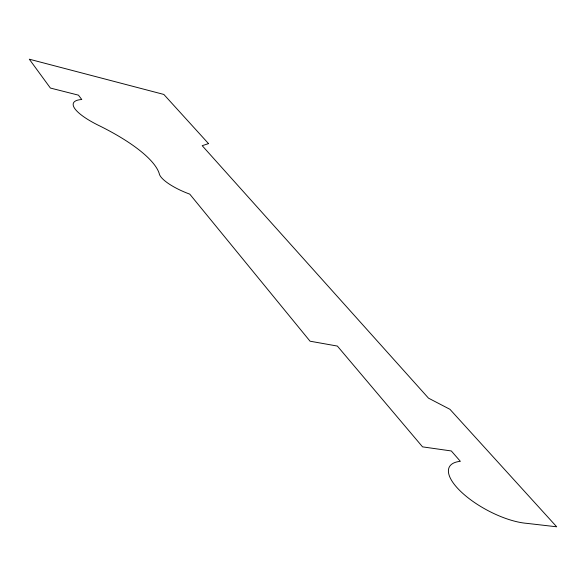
<?xml version="1.0" encoding="UTF-8"?>
<svg xmlns="http://www.w3.org/2000/svg" width="586" height="586" viewBox="0 0 586 586"><rect width="100%" height="100%" fill="white"/><g stroke="black" fill="none" stroke-linecap="round" stroke-linejoin="round"><path stroke-width="0.88" d="M208.528 143.621L202.199 145.68L428.491 398.15L449.938 409.306L556.7 526.799L526.836 523.357A54.102 20.422 28 0 1 461.665 492.343A54.102 20.422 28 0 1 460.362 461.336L451.323 450.964L422.543 446.862L337.375 346.07L310.053 341.199L189.769 194.142A33.6 9.647 21.5 0 1 159.231 173.551A119.756 34.794 19.7 0 0 100.199 126.166A48.22 12.702 20.6 0 1 81.784 99.517L78.436 95.152L50.389 88.047L29.3 59.201L163.838 94.441L208.528 143.621"/></g></svg>
